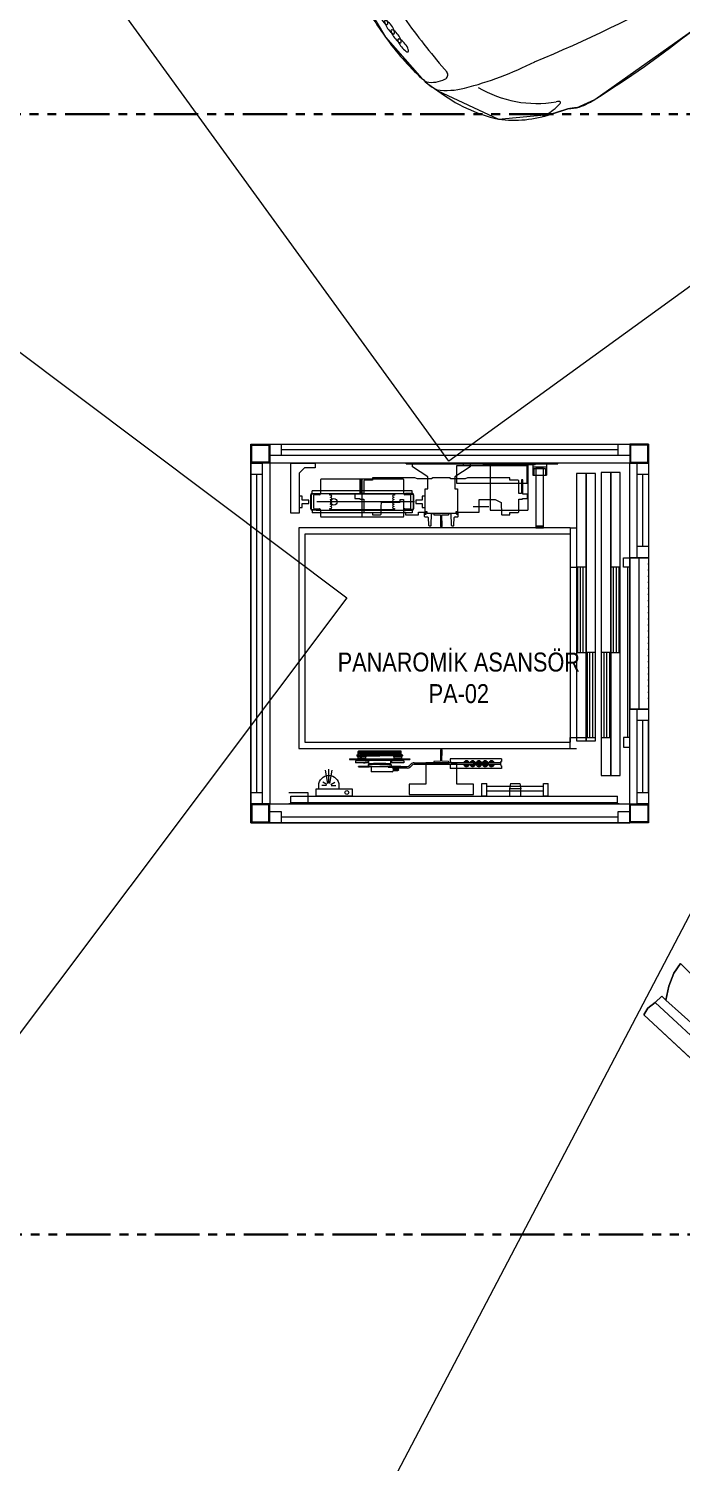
# Model space of a CAD drawing. Extents: x -1299 to 23780, y -3010 to 8106.
# Drawn here: x 2525 to 2870, y 607 to 1364 of the extents above; entities that cross this region are included whole.
import ezdxf

# ---------------------------------------------------------------- set-up
doc = ezdxf.new("R2010")
doc.units = 0
doc.header["$LTSCALE"] = 25
doc.header["$MEASUREMENT"] = 0
for name, pattern in [('DOT2', [0.125, 0, -0.125]), ('HIDDEN', [0.375, 0.25, -0.125]), ('PHANTOM2', [1.25, 0.625, -0.125, 0.125, -0.125, 0.125, -0.125])]:
    doc.linetypes.add(name, pattern=pattern)
doc.layers.get('0').update_dxf_attribs({"color": 9, "lineweight": 9})
for name, color, linetype, lineweight in [('04', 9, 'Continuous', 9), ('05V', 9, 'Continuous', 9), ('06D', 9, 'Continuous', 9), ('07K', 9, 'Continuous', 9), ('10', 9, 'Continuous', 9), ('15', 9, 'Continuous', 9), ('20', 9, 'DOT2', 9), ('21', 9, 'Continuous', 9), ('35', 9, 'Continuous', 9), ('40', 9, 'Continuous', 9), ('40B', 9, 'Continuous', 9), ('E-KABLO', 7, 'Continuous', 30)]:
    doc.layers.add(name, color=color, linetype=linetype, lineweight=lineweight)
doc.styles.add('MuuM_TEXT-STANDART', font='ARIALN.TTF')

# ---------------------------------------------------------------- blocks, each defined once
blk = doc.blocks.new('Group-321-1')
at = {"lineweight": 0}
for p, q in [((384783.0404, 69371.037), (384783.0455, 69371.0295)), ((384784.4115, 69370.3332), (384784.4025, 69370.333))]:
    blk.add_line(p, q, dxfattribs=at)
blk.add_lwpolyline([(384781.5515, 69367.9843), (384781.749, 69367.6906), (384781.7549, 69367.6863), (384781.7923, 69367.6441), (384781.8263, 69367.6169), (384782.0711, 69367.4613), (384782.3403, 69367.353), (384782.3817, 69367.3414), (384782.4453, 69367.3332), (384782.7991, 69367.344), (384783.0363, 69367.4941), (384783.1021, 69367.5581), (384783.1403, 69367.5843), (384783.2058, 69367.6663), (384783.5053, 69368.2326), (384783.5403, 69368.3322), (384783.689, 69368.5997), (384783.7466, 69368.6084), (384783.8084, 69368.6626), (384783.8147, 69368.6844), (384783.7337, 69368.6844), (384784.4562, 69370.087), (384784.5363, 69370.2162), (384784.6671, 69370.4777), (384784.7897, 69370.7386), (384784.8195, 69370.8587), (384784.8615, 69371.012), (384784.9078, 69371.2302), (384784.8821, 69371.3838), (384784.7923, 69371.511), (384784.3139, 69371.8312), (384783.7777, 69372.0326), (384783.6197, 69372.0318), (384783.48, 69371.9631), (384783.4374, 69371.9222), (384783.3299, 69371.7988), (384783.1493, 69371.5806), (384783.0089, 69371.3289), (384782.8745, 69371.074), (384782.8143, 69370.9298), (384782.099, 69369.5315), (384782.0492, 69369.5901), (384782.0346, 69369.5732), (384782.0266, 69369.4913), (384782.053, 69369.4394), (384781.9224, 69369.1627), (384781.8618, 69369.0762), (384781.5727, 69368.4935), (384781.5478, 69368.4017), (384781.5488, 69368.3546), (384781.5351, 69368.2638), (384781.5515, 69367.9843)], close=True, dxfattribs=at)
for centre, radius, start, end in [((384783.7002, 69371.6914), 0.3498, 77.58661, 129.02756), ((384783.3657, 69370.1215), 1.955, 60.96601, 77.834), ((384784.32, 69371.0452), 1.2443, 132.46554, 142.72442), ((384783.7203, 69371.8273), 0.2984, 161.30494, 177.7436), ((384783.7432, 69371.5713), 0.4025, 118.72004, 140.78477), ((384783.6803, 69371.6404), 0.3125, 79.03531, 114.67967), ((384783.8912, 69371.7489), 0.2436, 127.28492, 150.48206), ((384783.7369, 69371.9408), 0.00701, 14.30738, 65.78767), ((384783.5084, 69371.8411), 0.0862, 181.34596, 189.63974), ((384783.624, 69371.4545), 0.4181, 82.50821, 117.47814), ((384786.16, 69370.0997), 3.0479, 144.45126, 151.44152), ((384783.1339, 69369.6371), 2.3005, 61.70075, 76.26458), ((384782.5383, 69372.3373), 0.9575, 316.21857, 325.7418), ((384783.4275, 69371.8281), 0.00442, 198.85042, 328.86273), ((384784.1759, 69371.7659), 0.0116, 115.48588, 202.83845), ((384784.2048, 69371.7798), 0.0437, 204.93665, 291.60104), ((384784.1827, 69371.7527), 0.0264, 86.25131, 116.60003), ((384784.1802, 69371.7174), 0.0619, 44.04057, 86.06863), ((384783.4781, 69370.0639), 1.955, 47.82213, 64.69011), ((384784.219, 69371.7483), 0.0101, 111.92831, 196.76289), ((384784.245, 69371.7546), 0.0368, 193.51549, 249.2754), ((384784.2267, 69371.7313), 0.0287, 93.47089, 113.70035), ((384784.2157, 69371.751), 0.0129, 292.51497, 43.91301), ((384784.2218, 69371.692), 0.0681, 58.34095, 87.30825), ((384784.2513, 69371.7608), 0.045, 244.61072, 282.68217), ((384784.2665, 69371.7271), 0.0153, 157.39591, 204.46469), ((384784.264, 69371.7268), 0.0131, 105.23805, 152.09254), ((384784.2938, 69371.739), 0.045, 202.97395, 241.04541), ((384784.2396, 69371.7211), 0.0339, 22.28966, 58.16625), ((384784.2575, 69371.7317), 0.0153, 281.19144, 328.26022), ((384784.2684, 69371.7064), 0.0339, 67.48988, 103.36647), ((384784.2588, 69371.7295), 0.0131, 333.56358, 20.41807), ((384784.2924, 69371.7303), 0.0368, 236.38072, 292.14064), ((384784.2551, 69371.6749), 0.0681, 38.34788, 67.31518), ((384784.3065, 69371.7044), 0.0129, 81.74311, 193.14115), ((384784.3363, 69371.7123), 0.0437, 194.05509, 280.71948), ((384784.3025, 69371.7054), 0.0101, 288.89324, 13.72781), ((384784.2842, 69371.7018), 0.0287, 11.95578, 32.18524), ((384784.2999, 69371.6559), 0.0619, 39.58749, 81.61555), ((384784.3272, 69371.6786), 0.0264, 9.05609, 39.40481), ((384783.6081, 69371.2726), 0.5525, 133.02369, 146.12278), ((384783.2195, 69369.5931), 2.3005, 49.39154, 63.95538), ((384784.3419, 69371.6807), 0.0116, 282.81768, 10.17024), ((384793.5272, 69365.622), 11.9668, 150.13727, 152.89723), ((384800.1056, 69364.1963), 18.1799, 156.13496, 158.24111), ((384783.405, 69370.2154), 1.343, 60.01739, 86.68797), ((384784.5586, 69371.2508), 0.3498, 356.62857, 48.06952), ((384865.0479, 69325.7189), 93.6961, 150.803073, 151.627747), ((384777.8715, 69372.8535), 5.6052, 330.89441, 345.16435), ((384783.2749, 69371.4236), 0.0159, 339.0039, 150.39832), ((384784.4941, 69371.4395), 0.2436, 335.17406, 358.37121), ((384784.7399, 69371.4259), 0.00701, 59.86846, 111.34875), ((384784.5288, 69371.2049), 0.3125, 10.97646, 46.62082), ((384783.5314, 69370.1506), 1.343, 38.96815, 65.63874), ((384781.8315, 69372.3216), 3.0479, 334.21461, 341.20486), ((384784.4106, 69371.0507), 0.4181, 8.17799, 43.14791), ((384784.436, 69371.2157), 0.4025, 344.87136, 6.93609), ((384784.6574, 69371.3463), 0.2984, 307.91253, 324.35119), ((384783.6723, 69371.3777), 1.2443, 342.93171, 353.19059), ((384783.1168, 69370.8333), 0.3186, 120.97289, 155.47556), ((384782.9706, 69371.0742), 0.0369, 91.80001, 120.34392), ((384782.963, 69371.0791), 0.0326, 45.48642, 78.55436), ((384782.8486, 69370.9332), 0.2179, 28.76175, 50.98475), ((384784.8286, 69371.1089), 0.00442, 156.7934, 286.8057), ((384784.7921, 69371.1821), 0.0862, 296.01639, 304.31017), ((384783.7734, 69370.6126), 1.0105, 153.06948, 161.91859), ((384784.1506, 69371.1377), 1.1104, 185.59299, 197.27063), ((384785.7608, 69370.6832), 0.9575, 159.91432, 169.43756), ((384822.9409, 69349.5203), 45.4809, 151.91783, 153.89663), ((384776.6075, 69373.5829), 7.1236, 326.0794, 338.11644), ((384782.7341, 69368.9325), 2.0531, 60.68217, 76.50321), ((384768.9056, 69380.2116), 18.1799, 327.41502, 329.52117), ((384784.272, 69370.9318), 0.5525, 339.53334, 352.63243), ((384782.8801, 69368.8575), 2.0531, 49.15292, 64.97396), ((384788.9005, 69367.1922), 5.6052, 140.49177, 154.76171), ((384699.7855, 69410.5499), 93.6961, 334.028379, 334.853054), ((384773.8988, 69375.6976), 11.9668, 332.7589, 335.51885), ((384784.589, 69370.7491), 0.0159, 335.25781, 146.65222), ((384790.2301, 69366.5903), 7.1236, 147.53968, 159.57673), ((384783.8462, 69371.294), 1.1104, 288.38549, 300.06314), ((384784.4389, 69370.1168), 0.2179, 74.67138, 96.89437), ((384784.4908, 69370.2948), 0.0326, 47.10176, 80.1697), ((384784.2014, 69370.2765), 0.3186, 330.18057, 4.68324), ((384784.4824, 69370.2982), 0.0369, 5.3122, 33.85612), ((384782.4965, 69369.975), 0.2388, 70.63493, 104.39061), ((384825.273, 69347.607), 48.3027, 152.0551, 152.17195), ((384782.4028, 69368.6925), 1.5636, 74.98539, 82.5895), ((384783.6393, 69370.6814), 1.0105, 323.73754, 332.58665), ((384821.1879, 69350.0129), 43.565, 152.47687, 153.59071), ((384780.1046, 69371.4451), 2.9727, 314.88555, 333.67662), ((384782.7293, 69369.2079), 0.9545, 86.6279, 100.51602), ((384782.5618, 69370.1533), 0.00585, 151.78048, 223.89891), ((384743.6698, 69390.211), 45.4809, 331.7595, 333.7383), ((384782.8782, 69368.4484), 1.5636, 43.06662, 50.67073), ((384782.0988, 69369.5256), 0.08, 143.47187, 205.34832), ((384782.1495, 69369.4974), 0.1377, 137.16643, 146.60216), ((384967.4628, 69508.0027), 231.379, 216.741616, 216.794011), ((384678.7517, 69458.2208), 136.4506, 319.252602, 319.492588), ((384782.5149, 69369.582), 0.0186, 41.38587, 155.31615), ((384783.958, 69371.212), 2.1585, 228.54216, 243.72242), ((384786.4545, 69368.1856), 2.9727, 151.97951, 170.77058), ((384783.1066, 69369.0142), 0.9545, 25.14011, 39.02822), ((384782.9196, 69369.9112), 0.9868, 205.18196, 214.47771), ((384740.7557, 69390.9906), 48.3027, 333.48418, 333.60103), ((384795.1786, 69363.075), 14.5872, 154.13193, 155.3338), ((384782.1667, 69369.4142), 0.0112, 312.85989, 34.81051), ((384745.0919, 69389.0738), 43.565, 332.06542, 333.17925), ((384783.9724, 69369.4292), 0.00585, 261.75721, 333.87565), ((384783.8657, 69369.2721), 0.2388, 21.26552, 55.0212), ((384782.1239, 69369.3634), 0.0209, 210.13375, 261.90105), ((384782.122, 69369.3451), 0.00941, 178.27039, 230.32072), ((384782.0852, 69369.2999), 0.0489, 5.77906, 50.98927), ((384782.1316, 69369.3958), 0.0541, 258.6932, 282.71565), ((384782.1321, 69369.3799), 0.0386, 287.17105, 347.53678), ((384781.9661, 69369.5433), 0.2494, 316.34844, 326.72021), ((384782.1506, 69369.3741), 0.0194, 352.1473, 47.07927), ((384782.2653, 69368.9144), 0.4843, 94.43281, 101.94441), ((384782.228, 69369.389), 0.00831, 38.23228, 92.03083), ((384791.1445, 69364.8055), 10.0957, 153.3898, 154.10666), ((384781.4441, 69369.9694), 0.9862, 309.91617, 319.86311), ((384784.0189, 69371.1807), 2.1585, 241.9337, 257.11397), ((384781.8012, 69367.5574), 1.667, 81.88637, 84.9423), ((384782.0501, 69369.2603), 0.0543, 255.44862, 293.85951), ((384782.0653, 69369.2123), 0.00351, 147.65254, 275.80128), ((384782.3152, 69369.2019), 0.2415, 178.31118, 202.80165), ((384782.0803, 69369.2075), 0.00659, 121.6403, 166.77146), ((384783.0277, 69368.3243), 1.3873, 142.81626, 147.17964), ((384782.2724, 69369.0259), 0.196, 137.86982, 155.43476), ((384787.0532, 69366.1374), 5.9654, 150.48594, 156.73647), ((384789.1281, 69366.4456), 7.5187, 159.68697, 166.35156), ((384782.0818, 69369.0554), 0.00481, 20.93843, 175.93169), ((384782.1584, 69369.074), 0.0723, 153.7582, 202.5543), ((384782.8576, 69369.5029), 0.8909, 210.02521, 235.56573), ((384916.0429, 69336.4165), 136.4506, 166.163538, 166.403525), ((384783.5356, 69369.0581), 0.0186, 330.33998, 84.27025), ((384783.6274, 69370.5018), 2.1511, 233.76937, 242.93532), ((384783.546, 69368.7124), 0.00831, 33.62529, 87.42384), ((384783.1387, 69368.4661), 0.4843, 23.71172, 31.22332), ((384783.5791, 69368.6408), 0.0194, 78.57685, 133.50883), ((384783.8241, 69368.5896), 0.2494, 158.93592, 169.30769), ((384783.6023, 69368.6773), 0.0112, 90.84562, 172.79624), ((384788.1969, 69600.0219), 231.379, 268.862115, 268.914511), ((384783.7323, 69368.6871), 0.08, 280.3078, 342.18425), ((384783.6798, 69368.7118), 0.1377, 339.05397, 348.48969), ((384783.6345, 69370.4982), 2.1511, 242.7208, 251.88675), ((384784.4746, 69368.4138), 0.9862, 165.79302, 175.73995), ((384774.6241, 69373.2856), 10.0957, 331.54946, 332.26633), ((384783.5569, 69368.5444), 0.0489, 74.66686, 119.87707), ((384770.8666, 69375.5547), 14.5872, 330.32233, 331.52419), ((384783.5945, 69368.6292), 0.0386, 138.11935, 198.48507), ((384783.6078, 69368.6381), 0.0541, 202.94048, 226.96292), ((384783.5722, 69368.6007), 0.00941, 255.33541, 307.38574), ((384783.5859, 69368.613), 0.0209, 223.75508, 275.52238), ((384783.5672, 69369.5788), 0.9868, 271.17841, 280.47417), ((384781.8971, 69368.3577), 0.3521, 155.6746, 172.82724), ((384783.2716, 69369.2904), 0.8909, 250.0904, 275.63091), ((384783.3307, 69368.4723), 0.0723, 283.10183, 331.89793), ((384783.2251, 69368.5368), 0.196, 330.22137, 347.7863), ((384783.3432, 69368.6743), 0.2415, 282.85447, 307.34495), ((384783.4846, 69368.4866), 0.00659, 318.88467, 4.01582), ((384783.5452, 69368.4928), 0.0543, 191.79662, 230.20751), ((384783.4973, 69368.4773), 0.00351, 209.85485, 338.00359), ((384782.3066, 69367.2979), 1.667, 40.71383, 43.76976), ((384764.3472, 69370.8859), 17.3868, 351.32617, 351.63129), ((384781.2507, 69368.3722), 0.2986, 356.60672, 5.66016), ((384777.1322, 69372.6032), 7.5187, 319.30457, 325.96916), ((384783.3602, 69368.3991), 0.00481, 309.72444, 104.7177), ((384781.8007, 69368.141), 0.2809, 142.99801, 163.90702), ((384781.6108, 69368.2877), 0.0411, 126.43126, 146.97652), ((384781.5894, 69368.3179), 0.00398, 74.79118, 133.78563), ((384781.5845, 69368.3135), 0.0102, 1.6376, 54.39629), ((384781.5006, 69368.3013), 0.0949, 358.81699, 7.38389), ((384782.2012, 69368.2894), 0.6058, 179.06594, 219.47978), ((384782.2148, 69368.7415), 1.3873, 338.47648, 342.83987), ((384782.1373, 69368.159), 0.6112, 170.0439, 196.59906), ((384783.574, 69367.6511), 1.8423, 162.01986, 174.32836), ((384778.0913, 69370.7376), 5.9654, 328.91966, 335.17019), ((384782.3166, 69368.2853), 0.8221, 201.47616, 226.33924), ((384782.1191, 69367.7954), 0.3803, 174.31047, 196.66974), ((384781.8274, 69367.732), 0.0243, 63.76495, 169.99527), ((384784.0992, 69371.3805), 4.2739, 238.04892, 242.63411), ((384781.9367, 69367.8086), 0.2189, 213.43665, 228.87327), ((384781.9405, 69367.6889), 0.1449, 160.42148, 200.18277), ((384781.3493, 69368.793), 1.8423, 311.32776, 323.63627), ((384781.8626, 69367.7093), 0.0958, 222.86726, 244.00748), ((384781.8298, 69367.649), 0.0272, 202.20177, 232.28434), ((384782.6953, 69368.7143), 1.3999, 231.62456, 243.52038), ((384782.901, 69367.8424), 0.3521, 312.82889, 329.98153), ((384781.9795, 69367.566), 0.00393, 106.148, 191.23563), ((384781.9926, 69367.569), 0.0174, 192.47252, 226.43384), ((384781.9842, 69367.5477), 0.0228, 79.74326, 104.67435), ((384782.0763, 69367.6572), 0.139, 226.48129, 253.24184), ((384781.9679, 69367.4673), 0.1048, 43.02745, 79.064), ((384782.0325, 69367.5354), 0.00393, 108.00787, 193.0955), ((384782.0455, 69367.5388), 0.0174, 194.33239, 228.2937), ((384782.0378, 69367.5173), 0.0228, 81.60313, 106.53421), ((384782.1264, 69367.6297), 0.139, 228.34115, 255.10171), ((384782.043, 69367.5459), 0.0229, 252.85277, 277.47636), ((384782.0242, 69367.4364), 0.1048, 44.88731, 80.92386), ((384782.0223, 69367.5184), 0.0302, 24.43778, 42.48024), ((384782.0457, 69367.5282), 0.00493, 273.68219, 33.68219), ((384784.0734, 69371.3937), 4.2739, 243.02202, 247.60721), ((384782.6682, 69368.0497), 0.6058, 266.17635, 306.59018), ((384782.7811, 69367.6377), 0.2809, 321.7491, 342.65812), ((384783.0862, 69367.4874), 0.0949, 118.27223, 126.83913), ((384795.1854, 69355.0563), 17.3868, 134.02483, 134.32996), ((384783.0473, 69367.5626), 0.0102, 71.25983, 124.01853), ((384783.0109, 69367.569), 0.0411, 338.6796, 359.22486), ((384783.048, 69367.5692), 0.00398, 351.87049, 50.86494), ((384783.2896, 69367.3257), 0.2986, 119.99597, 129.0494), ((384782.7254, 69368.6988), 1.3999, 242.13575, 254.03156), ((384782.0856, 69367.5071), 0.00493, 90.11407, 210.11407), ((384782.1019, 69367.5147), 0.0229, 206.3199, 230.94349), ((384782.0905, 69367.4822), 0.0302, 81.31602, 99.35848), ((384782.1758, 69367.6043), 0.139, 230.55442, 257.31497), ((384782.0967, 69367.5174), 0.0229, 254.71264, 279.33622), ((384782.0783, 69367.4086), 0.1048, 44.73227, 80.76882), ((384782.0769, 69367.4892), 0.0302, 26.29765, 44.3401), ((384782.0999, 69367.4998), 0.00493, 275.54206, 35.54205), ((384782.1404, 69367.4796), 0.00493, 91.97393, 211.97394), ((384782.1563, 69367.4877), 0.0229, 208.17977, 232.80335), ((384782.146, 69367.4549), 0.0302, 83.17589, 101.21835), ((384782.2273, 69367.5797), 0.139, 232.41428, 259.17484), ((384782.1491, 69367.4857), 0.0174, 257.36242, 291.32374), ((384782.1362, 69367.3809), 0.1048, 46.59213, 82.62868), ((384782.1361, 69367.4668), 0.0228, 19.12192, 44.053), ((384782.1539, 69367.4731), 0.00393, 292.56063, 17.64826), ((384782.1921, 69367.441), 0.0228, 20.98178, 45.91286), ((384782.2096, 69367.4478), 0.00393, 294.42049, 19.50812), ((384782.5995, 69367.9217), 0.6112, 289.05706, 315.61223), ((384782.2044, 69367.4602), 0.0174, 259.22229, 293.1836), ((384782.3323, 69367.4878), 0.1449, 285.47336, 325.23464), ((384782.3147, 69367.695), 0.3803, 288.98638, 311.34565), ((384782.4333, 69367.421), 0.0243, 315.66086, 61.89118), ((384782.3942, 69367.4364), 0.0958, 241.64864, 262.78887), ((384782.3644, 69367.3745), 0.0272, 253.37179, 283.45435), ((384782.4317, 69367.5545), 0.2189, 256.78285, 272.21947), ((384782.5977, 69368.1411), 0.8221, 259.31689, 284.17997)]:
    blk.add_arc(centre, radius, start, end, dxfattribs=at)
blk = doc.blocks.new('Group-322-1')
for p, q in [((384781.331, 69370.2105), (384781.2966, 69370.1597)), ((384781.5743, 69369.9737), (384781.331, 69370.2105)), ((384781.2966, 69370.1597), (384781.2703, 69370.0916)), ((384781.2352, 69370.0373), (384781.1991, 69370.0045)), ((384781.2557, 69370.0172), (384781.2352, 69370.0373)), ((384781.2703, 69370.0916), (384781.2557, 69370.0172)), ((384781.1619, 69369.9731), (384781.1407, 69369.9383)), ((384781.1991, 69370.0045), (384781.1619, 69369.9731)), ((384781.784, 69369.4706), (384781.1997, 69370.004)), ((384781.9623, 69369.3941), (384781.2557, 69370.0169)), ((384781.2557, 69370.0169), (384781.2754, 69369.9991)), ((384781.6545, 69369.8691), (384781.5743, 69369.9737)), ((384781.1407, 69369.9383), (384781.6919, 69369.4347)), ((384781.7823, 69369.6607), (384781.6545, 69369.8691)), ((384781.9441, 69369.4245), (384781.7823, 69369.6607)), ((384781.6228, 69369.4109), (384781.7921, 69369.4695)), ((384781.7921, 69369.4695), (384781.8013, 69369.4647)), ((384781.8013, 69369.4647), (384781.8317, 69369.4193)), ((384781.8241, 69369.4453), (384781.8377, 69369.4563)), ((384781.8317, 69369.4193), (384781.8727, 69369.4049)), ((384781.8377, 69369.4563), (384781.862, 69369.4435)), ((384781.862, 69369.4435), (384781.8993, 69369.4183)), ((384781.8993, 69369.4183), (384781.9205, 69369.3851)), ((384781.9863, 69369.3597), (384781.9441, 69369.4245)), ((384781.6183, 69369.395), (384781.6228, 69369.4109)), ((384781.6494, 69369.3621), (384781.6183, 69369.395)), ((384781.6889, 69369.3595), (384781.6494, 69369.3621)), ((384781.7937, 69369.3845), (384781.6889, 69369.3595)), ((384781.7664, 69369.3807), (384781.9464, 69369.2177)), ((384781.8226, 69369.3912), (384781.7937, 69369.3845)), ((384781.8894, 69369.3631), (384781.8226, 69369.3912)), ((384781.9084, 69369.3622), (384781.8894, 69369.3631)), ((384781.9175, 69369.372), (384781.9084, 69369.3622)), ((384781.9692, 69369.3081), (384781.9114, 69369.3606)), ((384781.9205, 69369.3851), (384781.9175, 69369.372)), ((384781.97, 69369.3257), (384781.9863, 69369.3597)), ((384781.9978, 69369.329), (384781.9767, 69369.3483)), ((384781.9625, 69369.2298), (384782.008, 69369.3088)), ((384781.9659, 69369.2362), (384781.97, 69369.3257)), ((384782.008, 69369.3088), (384781.9978, 69369.329))]:
    blk.add_line(p, q)
blk.add_lwpolyline([(384781.331, 69370.2105), (384781.5743, 69369.9737), (384781.6545, 69369.8691), (384781.7823, 69369.6607), (384781.9441, 69369.4245), (384781.9863, 69369.3597), (384781.9796, 69369.3457), (384781.9978, 69369.329), (384782.008, 69369.3088), (384781.9659, 69369.2362), (384781.9464, 69369.2177), (384781.7687, 69369.3785), (384781.6889, 69369.3595), (384781.6494, 69369.3621), (384781.6183, 69369.395), (384781.6228, 69369.4109), (384781.6919, 69369.4347), (384781.1407, 69369.9383), (384781.1619, 69369.9731), (384781.1991, 69370.0045), (384781.2352, 69370.0373), (384781.2557, 69370.0169), (384781.2703, 69370.0916), (384781.2966, 69370.1597)], close=True)
blk = doc.blocks.new('p-audi_arac')
at = {"layer": '06D', "lineweight": 0, "flags": 128}
blk.add_lwpolyline([(695.6, 0.8), (-4.4, 0.8), (-4.4, 400.8), (695.6, 400.8)], close=True, dxfattribs=at)
at = {"layer": '04', "xscale": 99.99999999999999, "yscale": 99.99999999999999, "zscale": 99.99999999999999, "rotation": 117.1763778173343}
for name in ['Group-321-1', 'Group-322-1']:
    blk.add_blockref(name, (23745751.03, -31061967.79), dxfattribs=at)
blk = doc.blocks.new('p-as-01')
for p, q in [((582, 0), (-582, 0)), ((-582, 0), (-582, -1432)), ((582, -1432), (582, 0)), ((660, -2), (660, 43)), ((660, 43), (925, 43)), ((925, 43), (925, -87)), ((550, -32), (-550, -32)), ((-550, -32), (-550, -1432)), ((550, -1432), (550, -32)), ((720, -2), (660, -2)), ((676, -71), (662.5, -71)), ((662.5, -598), (662.5, -71)), ((676, -105), (676, -70)), ((679, -70), (679, -105)), ((757, -63), (683, -63)), ((683, -63), (757, -63)), ((757, -66), (683, -66)), ((690, -2), (690, -17)), ((750, -2), (690, -2)), ((690, -17), (712, -17)), ((712, -17), (712, -52)), ((712, -52), (728, -52)), ((872, -2), (720, -2)), ((728, -52), (728, -17)), ((728, -17), (750, -17)), ((750, -17), (750, -2)), ((761, -105), (761, -70)), ((764, -70), (764, -105)), ((764, -71), (777.5, -71)), ((777.5, -598), (777.5, -71)), ((900, -30), (872, -2)), ((900, -87), (900, -30)), ((676, -91), (676, -578)), ((679, -105), (676, -105)), ((720, -611.5), (720, -95.2)), ((764, -105), (761, -105)), ((764, -91), (764, -578)), ((925, -87), (900, -87)), ((678.5, -166.5), (680.5, -164.5)), ((678.5, -502.5), (678.5, -166.5)), ((680.5, -164.5), (684.3, -164.5)), ((684.3, -164.5), (685.8, -170.3)), ((690, -173.5), (690, -173.5)), ((694.2, -170.3), (694.8, -168)), ((694.8, -168), (697.2, -168)), ((697.2, -168), (697.8, -170.3)), ((702, -173.5), (702, -173.5)), ((706.2, -170.3), (706.8, -168)), ((706.8, -168), (709.2, -168)), ((709.2, -168), (709.8, -170.3)), ((714, -173.5), (714, -173.5)), ((718.2, -170.3), (718.8, -168)), ((718.8, -168), (721.2, -168)), ((721.2, -168), (721.8, -170.3)), ((726, -173.5), (726, -173.5)), ((730.2, -170.3), (730.8, -168)), ((730.8, -168), (733.2, -168)), ((733.2, -168), (733.8, -170.3)), ((738, -173.5), (738, -173.5)), ((742.2, -170.3), (742.8, -168)), ((742.8, -168), (745.2, -168)), ((745.2, -168), (745.8, -170.3)), ((750, -173.5), (750, -173.5)), ((754.2, -170.3), (755.7, -164.5)), ((755.7, -164.5), (759.5, -164.5)), ((759.5, -164.5), (761.5, -166.5)), ((761.5, -166.5), (761.5, -502.5)), ((-658, -364.5), (-658, -299.5)), ((-647, -299.5), (-658, -299.5)), ((-647, -364.5), (-647, -299.5)), ((-640, -267), (-640, -427)), ((-638, -267), (-640, -267)), ((-638, -267), (-638, -427)), ((-680, -377), (-680, -315.5)), ((-680, -315.5), (-680, -372)), ((-680, -315.5), (-678, -315.5)), ((-678, -315.5), (-680, -315.5)), ((-680, -372), (-678, -372)), ((-678, -372), (-680, -372)), ((-680, -377), (-680, -372)), ((-678, -377), (-680, -377)), ((-680, -377), (-678, -377)), ((-679, -382), (-679, -377)), ((-678, -377), (-678, -315.5)), ((-678, -315.5), (-678, -367)), ((-678, -367), (-678, -572.4)), ((-668, -367), (-678, -367)), ((-678, -367), (-678, -386.5)), ((-678, -372), (-678, -367)), ((-678, -377), (-678, -372)), ((-668, -367), (-668, -386.5)), ((-645.7, -367.5), (-661.7, -367.5)), ((-661.7, -367.5), (-661.7, -394.1)), ((-658, -342), (-658, -351)), ((-658, -360), (-658, -351)), ((-647, -364.5), (-658, -364.5)), ((-645.5, -320), (-647, -320)), ((-645.5, -344), (-647, -344)), ((-647, -350.9), (-647, -359.1)), ((-645.7, -394.1), (-645.7, -367.5)), ((-645.5, -320), (-645.5, -332)), ((-640, -322), (-645.5, -322)), ((-645.5, -332), (-645.5, -322)), ((-645.5, -332), (-645.5, -342)), ((-645.5, -344), (-645.5, -332)), ((-640, -342), (-645.5, -342)), ((-635, -322), (-638, -322)), ((-635, -342), (-638, -342)), ((-635, -312), (-635, -352)), ((-626, -312), (-635, -312)), ((-635, -332), (-635, -322)), ((-635, -332), (-635, -342)), ((-626, -352), (-635, -352)), ((-621, -307), (-626, -312)), ((-626, -312), (-626, -352)), ((-622, -356), (-626, -352)), ((-622, -308), (-622, -427)), ((-617.5, -307), (-621, -307)), ((-616.5, -308), (-617.5, -307)), ((-616.5, -308), (-616.5, -427)), ((-616.5, -318.5), (-613.9, -333.5)), ((-613.9, -520.5), (-613.9, -333.5)), ((-610.1, -333.5), (-613.9, -333.5)), ((-613, -313.5), (-599, -313.5)), ((-599, -313.5), (-613, -313.5)), ((-613, -315.5), (-613, -313.5)), ((-613, -313.5), (-613, -315.5)), ((-613, -315.5), (-599, -315.5)), ((-613, -315.5), (-599, -315.5)), ((-607.5, -318.5), (-610.1, -333.5)), ((-610.1, -333.5), (-610.1, -520.5)), ((-607.5, -535.5), (-607.5, -318.5)), ((-602, -318.5), (-607.5, -318.5)), ((-602, -318.5), (-602, -427)), ((-598, -318.7), (-598, -316.5)), ((-598, -316.5), (-598, -318.7)), ((-598, -318.7), (-598, -535.2)), ((-598, -318.7), (-598, -535.2)), ((-596, -316.5), (-596, -537.5)), ((-596, -537.5), (-596, -316.5)), ((640, -334.5), (840, -334.5)), ((-679, -382), (-706.1, -382)), ((-706.1, -493), (-706.1, -382)), ((-706.1, -383), (-678, -383)), ((-678, -448.9), (-678, -487)), ((-668, -427), (-668, -386.5)), ((-668, -396.5), (-668, -395.5)), ((-668, -427), (-668, -487)), ((-661.9, -427), (-661.9, -394.1)), ((-661.7, -394.1), (-661.9, -394.1)), ((-661.9, -395.2), (-661.9, -395.2)), ((-661.9, -459.9), (-661.9, -427)), ((-645.5, -427), (-645.5, -394.1)), ((-645.5, -395.2), (-645.5, -395.2)), ((-645.5, -459.9), (-645.5, -427)), ((-640, -427), (-640, -587)), ((-638, -427), (-638, -587)), ((-622, -546), (-622, -427)), ((-622, -432), (-622, -427)), ((-616.5, -546), (-616.5, -427)), ((-602, -535.5), (-602, -427)), ((-688.8, -498), (-701.1, -498)), ((-699, -498), (-699, -523.4)), ((-691, -498), (-691, -523.4)), ((-686, -572.4), (-686, -497.1)), ((-683.8, -476), (-684, -476)), ((-683.8, -493), (-683.8, -476)), ((-680, -477), (-680, -538.5)), ((-678, -477), (-680, -477)), ((-678, -477), (-680, -477)), ((-680, -482), (-680, -477)), ((-680, -538.5), (-680, -482)), ((-678, -482), (-680, -482)), ((-680, -482), (-678, -482)), ((-679, -477), (-679, -473.3)), ((-678, -477), (-678, -538.5)), ((-678, -482), (-678, -477)), ((-678, -538.5), (-678, -482)), ((-668, -487), (-678, -487)), ((-661.9, -458.8), (-661.9, -458.8)), ((-661.7, -459.9), (-661.9, -459.9)), ((-661.7, -459.9), (-661.7, -486.5)), ((-661.7, -486.5), (-645.7, -486.5)), ((-658, -554.5), (-658, -489.5)), ((-647, -489.5), (-658, -489.5)), ((-647, -554.5), (-647, -489.5)), ((-647, -503.1), (-647, -494.9)), ((-645.5, -510), (-647, -510)), ((-645.7, -486.5), (-645.7, -459.9)), ((-645.7, -459.9), (-645.5, -459.9)), ((-645.5, -458.8), (-645.5, -458.8)), ((-645.5, -510), (-645.5, -522)), ((-640, -512), (-645.5, -512)), ((-645.5, -522), (-645.5, -512)), ((-645.5, -534), (-645.5, -522)), ((-645.5, -522), (-645.5, -532)), ((-635, -512), (-638, -512)), ((-635, -542), (-635, -502)), ((-626, -502), (-635, -502)), ((-635, -522), (-635, -512)), ((-635, -522), (-635, -512)), ((-635, -522), (-635, -532)), ((-635, -522), (-635, -532)), ((-622, -498), (-626, -502)), ((-626, -542), (-626, -502)), ((-616.5, -535.5), (-613.9, -520.5)), ((-610.1, -520.5), (-613.9, -520.5)), ((-607.5, -535.5), (-610.1, -520.5)), ((680.5, -504.5), (678.5, -502.5)), ((684.3, -504.5), (680.5, -504.5)), ((685.8, -498.7), (684.3, -504.5)), ((690, -495.5), (690, -495.5)), ((694.8, -501), (694.2, -498.7)), ((697.2, -501), (694.8, -501)), ((697.8, -498.7), (697.2, -501)), ((702, -495.5), (702, -495.5)), ((706.8, -501), (706.2, -498.7)), ((709.2, -501), (706.8, -501)), ((709.8, -498.7), (709.2, -501)), ((714, -495.5), (714, -495.5)), ((718.8, -501), (718.2, -498.7)), ((721.2, -501), (718.8, -501)), ((721.8, -498.7), (721.2, -501)), ((726, -495.5), (726, -495.5)), ((730.8, -501), (730.2, -498.7)), ((733.2, -501), (730.8, -501)), ((733.8, -498.7), (733.2, -501)), ((738, -495.5), (738, -495.5)), ((742.8, -501), (742.2, -498.7)), ((745.2, -501), (742.8, -501)), ((745.8, -498.7), (745.2, -501)), ((750, -495.5), (750, -495.5)), ((755.7, -504.5), (754.2, -498.7)), ((759.5, -504.5), (755.7, -504.5)), ((761.5, -502.5), (759.5, -504.5)), ((-771, -582), (-825, -582)), ((-825, -582), (-825, -752)), ((-771, -670), (-771, -582)), ((-680, -538.5), (-678, -538.5)), ((-680, -538.5), (-678, -538.5)), ((-679, -589.3), (-670.5, -597.8)), ((-673.3, -583.7), (-665, -592)), ((-658, -550), (-658, -541)), ((-647, -554.5), (-658, -554.5)), ((-645.5, -534), (-647, -534)), ((-640, -532), (-645.5, -532)), ((-638, -587), (-640, -587)), ((-635, -532), (-638, -532)), ((-626, -542), (-635, -542)), ((-621, -547), (-626, -542)), ((-617.5, -547), (-621, -547)), ((-616.5, -546), (-617.5, -547)), ((-613, -538.5), (-599, -538.5)), ((-599, -538.5), (-613, -538.5)), ((-613, -538.5), (-613, -540.5)), ((-613, -538.5), (-613, -540.5)), ((-613, -540.5), (-599, -540.5)), ((-613, -540.5), (-599, -540.5)), ((-602, -535.5), (-607.5, -535.5)), ((-598, -535.2), (-598, -537.5)), ((-598, -535.2), (-598, -537.5)), ((676, -598), (662.5, -598)), ((679, -564), (676, -564)), ((676, -564), (676, -599)), ((679, -599), (679, -564)), ((757, -603), (683, -603)), ((764, -564), (761, -564)), ((761, -564), (761, -599)), ((764, -599), (764, -564)), ((764, -598), (777.5, -598)), ((852, -682), (904, -601)), ((904, -601), (920, -601)), ((920, -601), (920, -579.6)), ((920, -579.6), (925, -579.6)), ((925, -579.6), (925, -752.6)), ((-658, -670), (-771, -670)), ((-665.8, -609.1), (-665.8, -752)), ((-658, -608.9), (-658, -752)), ((-658, -752), (-658, -670)), ((653, -671), (653, -667)), ((653, -667), (788, -667)), ((668, -671), (653, -671)), ((658, -752), (658, -677)), ((658, -677), (668, -677)), ((668, -677), (668, -671)), ((757, -606), (683, -606)), ((683, -606), (757, -606)), ((712, -652), (690, -652)), ((690, -652), (690, -667)), ((690, -667), (750, -667)), ((728, -617), (712, -617)), ((712, -617), (712, -652)), ((728, -652), (728, -617)), ((750, -652), (728, -652)), ((750, -667), (750, -652)), ((788, -667), (788, -682)), ((-825, -752), (-825, -922)), ((-668, -1066), (-668, -699.5)), ((-668, -699.5), (-658, -699.5)), ((-665.8, -752), (-658, -752)), ((-658, -1066), (-658, -699.5)), ((-652, -713.5), (-658, -711)), ((-658, -711), (-658, -793)), ((-658, -834), (-658, -752)), ((-658, -752), (-658, -752)), ((-649.8, -748.2), (-652, -713.5)), ((-652, -790.5), (-649.8, -755.8)), ((-625.4, -748.2), (-649.8, -748.2)), ((-649.8, -755.8), (-625.4, -755.8)), ((-615.4, -747.5), (-625.4, -748.2)), ((-625.4, -755.8), (-615.4, -756)), ((-590, -747.5), (-615.4, -747.5)), ((-615.4, -756), (-590, -756.5)), ((-590, -756.5), (-590, -747.5)), ((615.4, -748), (590, -747.5)), ((590, -747.5), (590, -756.5)), ((590, -756.5), (615.4, -756.5)), ((625.4, -748.2), (615.4, -748)), ((615.4, -756.5), (625.4, -755.8)), ((649.8, -748.2), (625.4, -748.2)), ((625.4, -755.8), (649.8, -755.8)), ((652, -713.5), (649.8, -748.2)), ((649.8, -755.8), (652, -790.5)), ((658, -711), (652, -713.5)), ((658, -793), (658, -711)), ((658, -753.2), (658, -752)), ((658, -828.2), (658, -753.2)), ((788, -682), (852, -682)), ((925, -752.6), (925, -925.6)), ((-688, -1069.5), (-688, -799.5)), ((-674, -799.5), (-688, -799.5)), ((-674, -799.5), (-674, -801.5)), ((-673.5, -801.5), (-674, -801.5)), ((-673.5, -801.5), (-673.5, -800)), ((-673.5, -800), (-668.5, -800)), ((-668.5, -803.5), (-668.5, -800)), ((-668.5, -803.5), (-668, -803.5)), ((-668, -912.2), (-668, -799.5)), ((-658, -793), (-652, -790.5)), ((-658, -803.5), (-657.5, -803.5)), ((-658, -804.5), (-658, -829.5)), ((-657.5, -803.5), (-657.5, -800)), ((-657.5, -800), (-652.5, -800)), ((-652.5, -802.5), (-652.5, -800)), ((-652.5, -802.5), (-652, -802.5)), ((-638, -799.5), (-652, -799.5)), ((-652, -799.5), (-652, -802.5)), ((-638, -1069.5), (-638, -799.5)), ((652, -790.5), (658, -793)), ((668, -828.2), (658, -828.2)), ((668, -834.2), (668, -828.2)), ((852, -823.2), (788, -823.2)), ((788, -823.2), (788, -838.2)), ((904, -904.2), (852, -823.2)), ((-771, -922), (-771, -834)), ((-771, -834), (-658, -834)), ((-668, -876.9), (-672.5, -879.5)), ((-672.5, -879.5), (-672.5, -890.5)), ((-672.5, -890.5), (-668, -893.1)), ((-653.5, -879.5), (-658, -876.9)), ((-658, -893.1), (-653.5, -890.5)), ((-653.5, -890.5), (-653.5, -879.5)), ((653, -838.2), (653, -834.2)), ((653, -834.2), (668, -834.2)), ((788, -838.2), (653, -838.2)), ((920, -904.2), (904, -904.2)), ((920, -925.6), (920, -904.2)), ((-825, -922), (-771, -922)), ((-668, -909.9), (-672.5, -912.5)), ((-672.5, -912.5), (-672.5, -923.5)), ((-672.5, -923.5), (-668, -926.1)), ((-668, -942.9), (-672.5, -945.5)), ((-672.5, -945.5), (-672.5, -956.5)), ((-672.5, -956.5), (-668, -959.1)), ((-668, -975.9), (-672.5, -978.5)), ((-672.5, -978.5), (-672.5, -989.5)), ((-653.5, -912.5), (-658, -909.9)), ((-658, -926.1), (-653.5, -923.5)), ((-653.5, -945.5), (-658, -942.9)), ((-658, -959.1), (-653.5, -956.5)), ((-653.5, -978.5), (-658, -975.9)), ((-653.5, -923.5), (-653.5, -912.5)), ((-653.5, -956.5), (-653.5, -945.5)), ((-653.5, -989.5), (-653.5, -978.5)), ((925, -925.6), (920, -925.6)), ((-672.5, -989.5), (-668, -992.1)), ((-668, -1008.9), (-672.5, -1011.5)), ((-672.5, -1011.5), (-672.5, -1022.5)), ((-672.5, -1022.5), (-668, -1025.1)), ((-658, -992.1), (-653.5, -989.5)), ((-653.5, -1011.5), (-658, -1008.9)), ((-658, -1025.1), (-653.5, -1022.5)), ((-658, -1064.5), (-658, -1039.5)), ((-653.5, -1022.5), (-653.5, -1011.5)), ((-674, -1069.5), (-688, -1069.5)), ((-674, -1069.5), (-674, -1067.5)), ((-674, -1067.5), (-673.5, -1067.5)), ((-673.5, -1067.5), (-673.5, -1069)), ((-673.5, -1067.5), (-673.5, -1067.5)), ((-673.5, -1069), (-668.5, -1069)), ((-668.5, -1065.5), (-668.5, -1069)), ((-668.5, -1065.5), (-668, -1065.5)), ((-668, -1066), (-658, -1066)), ((-658, -1065.5), (-657.5, -1065.5)), ((-657.5, -1065.5), (-657.5, -1069)), ((-657.5, -1069), (-652.5, -1069)), ((-652.5, -1066.5), (-652.5, -1069)), ((-652.5, -1066.5), (-652, -1066.5)), ((-652, -1069.5), (-652, -1066.5)), ((-638, -1069.5), (-652, -1069.5)), ((592, -1252), (582, -1252)), ((582, -1252), (582, -1292)), ((592, -1292), (592, -1252)), ((896.6, -1252), (592, -1252)), ((592, -1252), (592, -1292)), ((896.6, -1292), (896.6, -1252)), ((582, -1292), (592, -1292)), ((592, -1292), (896.6, -1292)), ((-582, -1432), (-582, -1467)), ((-582, -1432), (-525, -1432)), ((550, -1432), (-550, -1432)), ((-525, -1432), (-525, -1567)), ((582, -1432), (375, -1432)), ((375, -1432), (375, -1467)), ((582, -1432), (582, -1467)), ((870, -1467), (-542.5, -1467)), ((-542.5, -1467), (-542.5, -1517)), ((375, -1472), (-75, -1472)), ((-75, -1472), (-75, -1517)), ((-75, -1487), (375, -1487)), ((-75, -1502), (375, -1502)), ((375, -1517), (375, -1472)), ((870, -1517), (870, -1467)), ((-542.5, -1517), (870, -1517)), ((870, -1517), (-542.5, -1517)), ((-542.5, -1517), (-542.5, -1567)), ((-542.5, -1567), (870, -1567)), ((-75, -1522), (-525, -1522)), ((-525, -1522), (-525, -1567)), ((-525, -1537), (-75, -1537)), ((-525, -1552), (-75, -1552)), ((-525, -1567), (-75, -1567)), ((-75, -1517), (375, -1517)), ((-75, -1567), (-75, -1522)), ((870, -1567), (870, -1517)), ((875, -1597), (-725, -1597)), ((-725, -1597), (-725, -1647)), ((875, -1647), (-725, -1647)), ((-725, -1647), (-725, -1697)), ((-725, -1647), (875, -1647)), ((-75, -1597), (-525, -1597)), ((-525, -1597), (-525, -1642)), ((-525, -1612), (-75, -1612)), ((-525, -1627), (-75, -1627)), ((-525, -1642), (-75, -1642)), ((-75, -1642), (-75, -1597)), ((375, -1647), (-75, -1647)), ((-75, -1647), (-75, -1692)), ((-75, -1662), (375, -1662)), ((375, -1692), (375, -1647)), ((875, -1647), (875, -1597)), ((875, -1697), (875, -1647)), ((-725, -1697), (875, -1697)), ((-525, -1714), (-575, -1714)), ((-575, -1714), (-575, -1747)), ((-525, -1747), (-525, -1714)), ((-525, -1737), (375, -1737)), ((-75, -1677), (375, -1677)), ((-75, -1692), (375, -1692)), ((375, -1714), (425, -1714)), ((375, -1747), (375, -1714)), ((425, -1714), (425, -1747)), ((-575, -1747), (-525, -1747)), ((425, -1747), (375, -1747))]:
    blk.add_line(p, q)
at = {"ltscale": 15}
for p, q in [((640, -119), (640, -550)), ((678, -114), (645, -114)), ((683, -82), (683, -109)), ((752, -77), (688, -77)), ((757, -109), (757, -82)), ((835, -114), (762, -114)), ((840, -550), (840, -119)), ((645, -555), (678, -555)), ((683, -560), (683, -587)), ((688, -592), (752, -592)), ((757, -587), (757, -560)), ((762, -555), (835, -555))]:
    blk.add_line(p, q, dxfattribs=at)
at = {"ltscale": 0.25}
for p, q in [((761, -296), (737, -296)), ((737, -296), (737, -323)), ((761, -322), (761, -296)), ((667, -343), (664, -346)), ((664, -346), (664, -389)), ((734, -343), (667, -343)), ((737, -323), (734, -323)), ((734, -323), (734, -343)), ((836.5, -322), (761, -322)), ((764, -343), (764, -328)), ((764, -328), (836.5, -328)), ((831, -343), (764, -343)), ((834, -346), (831, -343)), ((834, -389), (834, -346)), ((836.5, -328), (836.5, -322)), ((664, -389), (652, -389)), ((652, -389), (652, -431.6)), ((654.9, -434.6), (694, -435.6)), ((694, -435.6), (719, -436.5)), ((719, -436.5), (719, -534.8)), ((846, -389), (834, -389)), ((846, -612.5), (846, -389)), ((666, -563.6), (651.5, -563.6)), ((651.5, -563.6), (651.5, -632.6)), ((733, -552), (666, -552)), ((666, -552), (666, -563.6)), ((719, -534.8), (733, -534.8)), ((733, -534.8), (733, -552)), ((640.8, -665), (640.8, -678.8)), ((665.5, -662), (643.8, -662)), ((651.5, -632.6), (665.5, -632.6)), ((665.5, -632.6), (665.5, -662)), ((841.5, -626.4), (846, -612.5)), ((841.5, -702.5), (841.5, -626.4)), ((593.8, -687.7), (593.8, -696.4)), ((636.7, -683.7), (596.7, -684.7)), ((596.7, -699.4), (658, -700.9)), ((636.7, -683.7), (636.7, -683.7)), ((658, -700.9), (658, -803.1)), ((843, -702.5), (841.5, -702.5)), ((846, -798.5), (846, -705.5)), ((593.8, -807.6), (593.8, -816.3)), ((658, -803.1), (596.7, -804.6)), ((596.7, -819.3), (636.7, -820.3)), ((636.7, -820.3), (636.7, -820.3)), ((640.8, -825.2), (640.8, -839)), ((841.5, -877.6), (841.5, -801.5)), ((841.5, -801.5), (843, -801.5)), ((643.8, -842), (666, -842)), ((666, -842), (666, -952)), ((846, -891.5), (841.5, -877.6)), ((846, -1115), (846, -891.5)), ((-659, -920), (-659, -1004)), ((666, -952), (733, -952)), ((695, -920), (695, -1004)), ((733, -952), (733, -1036.9)), ((733, -1036.9), (715.8, -1067.8)), ((652, -1072.4), (652, -1115)), ((652, -1115), (664, -1115)), ((715.8, -1067.8), (654.9, -1069.4)), ((664, -1115), (664, -1158)), ((834, -1158), (834, -1115)), ((834, -1115), (846, -1115)), ((664, -1158), (667, -1161)), ((667, -1161), (734, -1161)), ((734, -1161), (734, -1181)), ((734, -1181), (737, -1181)), ((737, -1181), (737, -1208)), ((737, -1208), (761, -1208)), ((761, -1208), (761, -1182)), ((761, -1182), (836.5, -1182)), ((764, -1176), (764, -1161)), ((764, -1161), (831, -1161)), ((836.5, -1176), (764, -1176)), ((831, -1161), (834, -1158)), ((836.5, -1182), (836.5, -1176))]:
    blk.add_line(p, q, dxfattribs=at)
at = {"linetype": 'Continuous', "ltscale": 0.25}
for p, q in [((921, -567), (921, -1150.5)), ((921, -567), (925, -567)), ((925, -567), (925, -1149.5)), ((911, -832.5), (818, -832.5)), ((818, -832.5), (818, -1206.5)), ((911, -1206.5), (911, -832.5)), ((911, -1168.8), (911, -868.8)), ((911, -868.8), (921, -868.8)), ((921, -868.8), (921, -1168.8)), ((921, -972.5), (916, -972.5)), ((921, -972.5), (916, -972.5)), ((916, -1247.5), (916, -972.5)), ((921, -1247.5), (921, -972.5)), ((676, -1010), (676, -1210)), ((921, -1010), (676, -1010)), ((921, -1210), (676, -1210)), ((818, -1206.5), (911, -1206.5)), ((921, -1168.8), (911, -1168.8)), ((921, -1150.5), (921, -1159)), ((921, -1159), (921, -1165)), ((921, -1165), (921, -1172.5)), ((921, -1172.5), (921, -1367)), ((925, -1149.5), (925, -1159)), ((925, -1159), (925, -1165)), ((925, -1165), (925, -1173.4)), ((925, -1173.4), (925, -1367)), ((916, -1247.5), (921, -1247.5)), ((921, -1367), (925, -1367))]:
    blk.add_line(p, q, dxfattribs=at)
at = {"ltscale": 30}
for p, q in [((860.6, -1236.2), (860.6, -1307.7)), ((905, -1236.2), (860.6, -1236.2)), ((896.6, -1241.7), (860.6, -1241.7)), ((896.6, -1241.7), (896.6, -1302.2)), ((896.6, -1302.2), (860.6, -1302.2)), ((905, -1307.7), (860.6, -1307.7))]:
    blk.add_line(p, q, dxfattribs=at)
at = {"ltscale": 6}
for p, q in [((905, -1236.2), (905, -1307.7)), ((905, -1237), (925, -1237)), ((923, -1237), (923, -1307)), ((925, -1237), (925, -1307)), ((925, -1307), (905, -1307))]:
    blk.add_line(p, q, dxfattribs=at)
for centre, radius in [((720, -184.5), 17.5), ((-612, -327), 3), ((-612, -527), 3)]:
    blk.add_circle(centre, radius)
for centre, radius, start, end in [((683, -70), 7, 90, 180), ((683, -70), 4, 90, 180), ((757, -70), 7, 0, 90), ((757, -70), 4, 0, 90), ((645, -119), 5, 90, 180), ((678, -109), 5, 270, 0), ((688, -82), 5, 90, 180), ((752, -82), 5, 0, 90), ((762, -109), 5, 180, 270), ((835, -119), 5, 0, 90), ((690, -169.2), 4.3, 195, 270), ((690, -169.2), 4.3, 270, 344.99999), ((702, -169.2), 4.3, 195, 270), ((702, -169.2), 4.3, 270, 344.99999), ((714, -169.2), 4.3, 195, 270), ((714, -169.2), 4.3, 270, 344.99999), ((726, -169.2), 4.3, 195, 270), ((726, -169.2), 4.3, 270, 344.99999), ((738, -169.2), 4.3, 195, 270), ((738, -169.2), 4.3, 270, 344.99999), ((750, -169.2), 4.3, 195, 270), ((750, -169.2), 4.3, 270, 345), ((-612, -327), 3, 0, 180), ((-612, -327), 3, 180, 0), ((-599, -316.5), 3, 0, 90), ((-599, -316.5), 3, 0, 90), ((-599, -316.5), 1, 0, 90), ((-599, -316.5), 1, 0, 90), ((-701.1, -493), 5, 180, 270), ((-695, -523.4), 4, 180, 0), ((-688.8, -493), 5, 270, 0), ((-684, -470), 6, 270, 0), ((-612, -527), 3, 0, 180), ((-612, -527), 3, 180, 0), ((690, -499.8), 4.3, 90, 165.00001), ((690, -499.8), 4.3, 15, 90), ((702, -499.8), 4.3, 90, 165.00001), ((702, -499.8), 4.3, 15, 90), ((714, -499.8), 4.3, 90, 165.00001), ((714, -499.8), 4.3, 15, 90), ((726, -499.8), 4.3, 90, 165.00001), ((726, -499.8), 4.3, 15, 90), ((738, -499.8), 4.3, 90, 165.00001), ((738, -499.8), 4.3, 15, 90), ((750, -499.8), 4.3, 90, 165.00001), ((750, -499.8), 4.3, 15, 90), ((-662, -572.4), 24, 180, 225), ((-662, -572.4), 16, 180, 225), ((-681.8, -609.1), 16, 0, 45), ((-682, -608.9), 24, 0, 45), ((-599, -537.5), 1, 270, 0), ((-599, -537.5), 3, 270, 0), ((-599, -537.5), 3, 270, 0), ((-599, -537.5), 1, 270, 0), ((645, -550), 5, 180, 270), ((683, -599), 7, 180, 270), ((678, -560), 5, 0, 90), ((683, -599), 4, 180, 270), ((688, -587), 5, 180, 270), ((752, -587), 5, 270, 0), ((762, -560), 5, 90, 180), ((757, -599), 4, 270, 0), ((757, -599), 7, 270, 0), ((835, -550), 5, 270, 0), ((-663, -885), 15, 109.47122, 250.52878), ((-663, -918), 15, 109.47122, 250.52878), ((-663, -885), 9.5, 121.75686, 238.24314), ((-663, -885), 6, 146.44269, 213.55731), ((-663, -885), 15, 289.47122, 70.52878), ((-663, -885), 9.5, 301.75686, 58.24314), ((-663, -885), 6, 326.44269, 33.55731), ((-663, -918), 15, 289.47122, 70.52878), ((-663, -951), 15, 109.47122, 250.52878), ((-663, -984), 15, 109.47122, 250.52878), ((-663, -918), 9.5, 121.75686, 238.24314), ((-663, -951), 9.5, 121.75686, 238.24314), ((-663, -984), 9.5, 121.75686, 238.24314), ((-663, -918), 6, 146.44269, 213.55731), ((-663, -951), 6, 146.44269, 213.55731), ((-663, -984), 6, 146.44269, 213.55731), ((-663, -918), 9.5, 301.75686, 58.24314), ((-663, -918), 6, 326.44269, 33.55731), ((-663, -951), 15, 289.47122, 70.52878), ((-663, -951), 9.5, 301.75686, 58.24314), ((-663, -951), 6, 326.44269, 33.55731), ((-663, -984), 15, 289.47122, 70.52878), ((-663, -984), 9.5, 301.75686, 58.24314), ((-663, -984), 6, 326.44269, 33.55731), ((-663, -1017), 15, 109.47122, 250.52878), ((-663, -1017), 9.5, 121.75686, 238.24314), ((-663, -1017), 6, 146.44269, 213.55731), ((-663, -1017), 15, 289.47122, 70.52878), ((-663, -1017), 9.5, 301.75686, 58.24314), ((-663, -1017), 6, 326.44269, 33.55731)]:
    blk.add_arc(centre, radius, start, end)
at = {"ltscale": 0.25}
for centre, radius, start, end in [((655, -431.6), 2.98, 180, 268.47593), ((635.8, -678.8), 5, 280.303, 360), ((643.8, -665), 3, 90, 180), ((596.8, -687.7), 3, 91.5, 180), ((596.8, -696.4), 2.99, 180, 268.61375), ((843, -705.5), 3, 360, 90), ((596.8, -807.6), 3, 91.38625, 180), ((596.8, -816.3), 3, 180, 268.5), ((635.8, -825.2), 5, 360, 79.697), ((843, -798.5), 3, 270, 0), ((643.8, -839), 3, 180, 270), ((655, -1072.4), 2.98, 91.52407, 180)]:
    blk.add_arc(centre, radius, start, end, dxfattribs=at)
blk = doc.blocks.new('p-asansör-')
at = {"color": 251}
for p, q in [((-194.5, 190), (-20, 190)), ((-194.5, 190), (-20, 190)), ((-193.5, 190), (-193.5, 186)), ((-193.5, 190), (-193.5, 186)), ((-193.5, 189.5), (-21, 189.5)), ((-193.5, 189.5), (-21, 189.5)), ((-30, 184), (-30, 190)), ((-30, 184), (-30, 190)), ((-21, 190), (-21, 186)), ((-21, 190), (-21, 186)), ((-21, 186), (-193.5, 186)), ((-21, 186), (-193.5, 186)), ((-124.5, 183.2), (-154.5, 183.2)), ((-124.5, 183.2), (-154.5, 183.2)), ((-20, 184), (-30, 184)), ((-20, 184), (-30, 184)), ((-124.5, 180.7), (-154.5, 180.7)), ((-124.5, 180.7), (-154.5, 180.7)), ((-42.38, 180.31), (-44.83, 180.31)), ((-42.38, 180.31), (-44.83, 180.31)), ((-42.21, 179.7), (-44.34, 178.47)), ((-42.21, 179.7), (-44.34, 178.47)), ((-41.76, 179.25), (-42.99, 172.13)), ((-41.76, 179.25), (-42.99, 172.13)), ((-41.15, 179.09), (-41.15, 171.63)), ((-41.15, 179.09), (-41.15, 171.63)), ((-40.54, 179.25), (-39.31, 172.13)), ((-40.54, 179.25), (-39.31, 172.13)), ((-40.09, 179.7), (-37.96, 178.47)), ((-40.09, 179.7), (-37.96, 178.47)), ((-39.92, 180.31), (-37.47, 180.31)), ((-39.92, 180.31), (-37.47, 180.31))]:
    blk.add_line(p, q, dxfattribs=at)
at = {"color": 251, "ltscale": 0.25}
for p, q in [((-157, 186), (-154.5, 186)), ((-157, 186), (-157, 179.2)), ((-157, 186), (-154.5, 186)), ((-157, 186), (-157, 179.2)), ((-154.5, 186), (-154.5, 179.2)), ((-154.5, 186), (-154.5, 179.2)), ((-142, 179.2), (-142.5, 182)), ((-142, 179.2), (-142.5, 182)), ((-137, 179.2), (-136.5, 182)), ((-137, 179.2), (-136.5, 182)), ((-124.5, 186), (-122, 186)), ((-124.5, 186), (-124.5, 179.2)), ((-124.5, 186), (-122, 186)), ((-124.5, 186), (-124.5, 179.2)), ((-122, 186), (-122, 179.2)), ((-122, 186), (-122, 179.2)), ((-154.5, 179.2), (-157, 179.2)), ((-154.5, 179.2), (-157, 179.2)), ((-137, 179.2), (-142, 179.2)), ((-137, 179.2), (-142, 179.2)), ((-122, 179.2), (-124.5, 179.2)), ((-122, 179.2), (-124.5, 179.2))]:
    blk.add_line(p, q, dxfattribs=at)
blk.add_lwpolyline([(-142.5, 182), (-136.5, 182), (-136.5, 186), (-142.5, 186), (-142.5, 182)], dxfattribs=at)
blk.add_lwpolyline([(-142.5, 182), (-136.5, 182), (-136.5, 186), (-142.5, 186), (-142.5, 182)], dxfattribs=at)
at = {"color": 251}
blk.add_lwpolyline([(-53.4, 186), (-34.4, 186), (-34.4, 182), (-53.4, 182)], close=True, dxfattribs=at)
blk.add_lwpolyline([(-53.4, 186), (-34.4, 186), (-34.4, 182), (-53.4, 182)], close=True, dxfattribs=at)
blk.add_lwpolyline([(-35.84, 182), (-35.84, 180.31, -1), (-46.46, 180.31), (-46.46, 182)], format="xyb", dxfattribs=at)
blk.add_lwpolyline([(-35.84, 182), (-35.84, 180.31, -1), (-46.46, 180.31), (-46.46, 182)], format="xyb", dxfattribs=at)
blk.add_circle((-50.65, 184), 1, dxfattribs=at)
blk.add_circle((-50.65, 184), 1, dxfattribs=at)
at = {"layer": '06D'}
for points in [[(-10, 200), (-200, 200)], [(-200, 200), (-10, 200)], [(-6, 10), (-6, 190)], [(0, 10), (0, 190)], [(-210, 184), (-210, 146)], [(-204, 184), (-204, 146)], [(-210, 16), (-210, 54)], [(-204, 54), (-204, 16)], [(-200, 6), (-10, 6)], [(-10, 0), (-200, 0)]]:
    blk.add_lwpolyline(points, dxfattribs=at)
for points in [[(-10, 190), (-200, 190), (-200, 10), (-10, 10)], [(-10, 190), (-200, 190), (-200, 10), (-10, 10)], [(-200, 60), (-210, 60), (-210, 140), (-200, 140)], [(-200, 60), (-210, 60), (-210, 140), (-200, 140)]]:
    blk.add_lwpolyline(points, close=True, dxfattribs=at)
at = {"layer": '07K'}
blk.add_lwpolyline([(-200, 60), (-200, 140), (-205, 140), (-205, 60)], close=True, dxfattribs=at)
blk.add_lwpolyline([(-200, 60), (-200, 140), (-205, 140), (-205, 60)], close=True, dxfattribs=at)
at = {"layer": '10'}
for points in [[(-200, 190), (-210, 190), (-210, 200), (-200, 200)], [(-200.5, 190.5), (-209.5, 190.5), (-209.5, 199.5), (-200.5, 199.5)], [(-200, 200), (-194, 200), (-194, 194), (-200, 194)], [(-16, 200), (-10, 200), (-10, 194), (-16, 194)], [(-10, 190), (0, 190), (0, 200), (-10, 200)], [(-9.5, 190.5), (-0.5, 190.5), (-0.5, 199.5), (-9.5, 199.5)], [(-204, 190), (-204, 184), (-210, 184), (-210, 190)], [(-6, 184), (-6, 190), (0, 190), (0, 184)], [(-204, 146), (-204, 140), (-210, 140), (-210, 146)], [(-204, 60), (-204, 54), (-210, 54), (-210, 60)], [(-204, 16), (-204, 10), (-210, 10), (-210, 16)], [(-6, 10), (-6, 16), (0, 16), (0, 10)], [(-200, 10), (-210, 10), (-210, 0), (-200, 0)], [(-200.5, 9.5), (-209.5, 9.5), (-209.5, 0.5), (-200.5, 0.5)], [(-10, 10), (0, 10), (0, 0), (-10, 0)], [(-9.5, 9.5), (-0.5, 9.5), (-0.5, 0.5), (-9.5, 0.5)], [(-200, 6), (-194, 6), (-194, 0), (-200, 0)], [(-16, 6), (-10, 6), (-10, 0), (-16, 0)]]:
    blk.add_lwpolyline(points, close=True, dxfattribs=at)
at = {"layer": '15'}
for points in [[(-194, 197), (-16, 197)], [(-207, 184), (-207, 146)], [(-3, 16), (-3, 184)], [(-207, 54), (-207, 16)], [(-194, 3), (-16, 3)]]:
    blk.add_lwpolyline(points, dxfattribs=at)
at = {"layer": '20'}
blk.add_lwpolyline([(-210, 60), (-210, 140)], dxfattribs=at)
blk.add_lwpolyline([(-210, 60), (-210, 140)], dxfattribs=at)
at = {"layer": '35'}
blk.add_lwpolyline([(-210, 200), (0, 200), (0, 0), (-210, 0)], close=True, dxfattribs=at)
at = {"layer": '05V', "xscale": 0.1, "yscale": 0.1, "rotation": 270}
blk.add_blockref('p-as-01', (-25.3, 102.5), dxfattribs=at)
blk = doc.blocks.new('p-zemin kat')
at = {"layer": '20', "linetype": 'HIDDEN', "lineweight": 0}
blk.add_arc((4088.57, -323.37), 2647.53, 80.45701, 156.55486, dxfattribs=at)
at = {"layer": '40'}
blk.add_lwpolyline([(1851.16, 326.92), (3319.5, 326.92), (3319.5, 343), (3280.52, 343), (3280.5, 427), (3319.5, 427), (3319.5, 570), (4025.5, 570), (4025.5, 427), (4064.5, 427), (4064.5, 343), (3980.5, 343), (3980.5, 326.92), (4680.5, 326.92), (4680.5, 427), (4780.58, 427), (4780.58, 1901.49, 0.054196), (4273.07, 1999.31), (4278.59, 2070.68, 0.306949), (1935.27, 740.05), (1999.45, 708.36, 0.043245), (1856.49, 345)], format="xyb", close=True, dxfattribs=at)
at = {"layer": '40B'}
blk.add_lwpolyline([(1935.27, 740.05, -0.306949), (4278.59, 2070.68, 0.001238), (4287.87, 2185.72, -0.024009), (4527.5, 2155.06), (4532.5, 2153.27), (4532.5, 2372.5), (4200, 2372.5), (3990, 2372.5), (3990, 2405), (3287.33, 2405), (3287.33, 2825), (2222.5, 2825)], format="xyb", dxfattribs=at)
blk.add_lwpolyline([(3364.5, 343), (3319.5, 343), (3319.5, 320), (1719.67, 320), (1719.67, 326.92), (1719.56, 328.25, -0.047611), (1885.58, 764.59), (1935.27, 740.05, -0.306949), (4278.59, 2070.68), (4283.12, 2125.91, -0.05155), (4780.05, 2034.32), (4787.5, 2034.32), (4787.5, 320), (4025.5, 320), (4025.5, 570), (3319.5, 570), (3319.5, 427), (3364.5, 427), (3364.5, 343)], format="xyb", close=True, dxfattribs=at)
at = {"rotation": 180}
blk.add_blockref('p-asansör-', (2642.5, 1145), dxfattribs=at)
at = {"layer": '21', "insert": (2752.29, 1021.48), "char_height": 10, "attachment_point": 5, "style": 'MuuM_TEXT-STANDART'}
blk.add_mtext_dynamic_manual_height_columns('PANAROMİK ASANSÖR\\PPA-02', width=388.5584, gutter_width=156.51, heights=[0], dxfattribs=at)

msp = doc.modelspace()

# ---------------------------------------------------------------- linework, layer by layer
at = {"layer": '20', "linetype": 'HIDDEN', "lineweight": 0}
msp.add_lwpolyline([(1754.32, 730, -0.342283), (4527.5, 2199.66, -0.342283)], format="xyb", dxfattribs=at)
at = {"layer": '35'}
msp.add_arc((4088.57, -323.37), 2401.58, 85.46185, 153.71717, dxfattribs=at)
at = {"layer": 'E-KABLO', "color": 5, "linetype": 'PHANTOM2', "ltscale": 1.5}
for p, q in [((2989.72, 1319.24), (2334.84, 1319.24)), ((2990.29, 727.5), (2334.91, 727.5))]:
    msp.add_line(p, q, dxfattribs=at)

# ---------------------------------------------------------------- block references
at = {"layer": '04'}
for p, rotation in [((3074.89, 1868.75), 215.9470275238132), ((2369.9, 1300.99), 233.1035627324714), ((3038.51, 1211.39), 242.3325881705122)]:
    msp.add_blockref('p-audi_arac', p, dxfattribs=dict(at, rotation=rotation))
at = {"layer": '10'}
msp.add_blockref('p-zemin kat', (0, 0), dxfattribs=at)

doc.saveas('drawing.dxf')
